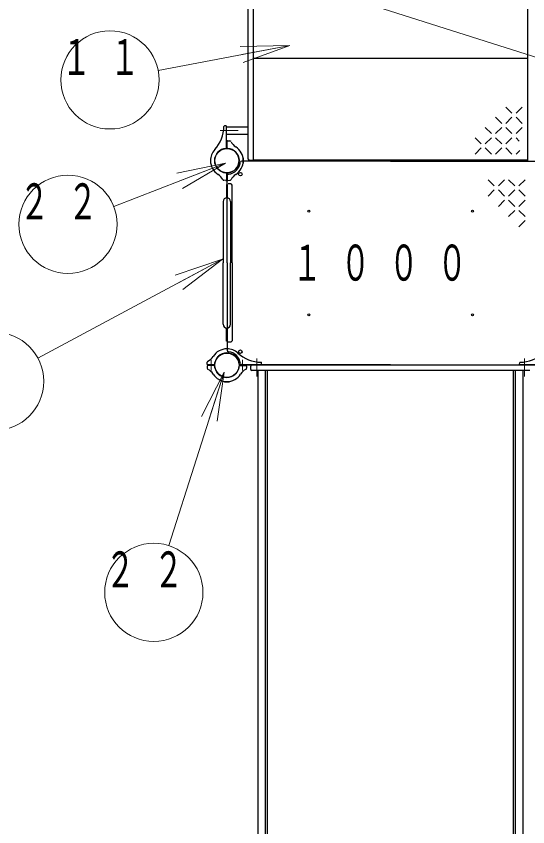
# Model space of a CAD drawing. Units: millimetres on the paper, scale 1:60. Extents: x -385 to 0, y -594 to 267.
# Drawn here: x -287.06 to -255.82, y 89.82 to 139.34 of the extents above; entities that cross this region are included whole.
import ezdxf

# ---------------------------------------------------------------- set-up
doc = ezdxf.new("R2010")
doc.units = ezdxf.units.MM
doc.linetypes.add('USER2', pattern=[6, 3, -1, 1, -1])
doc.layers.add('1_60', color=7, linetype='Continuous', lineweight=25)
doc.styles.add('ＭＳ ゴシック', font='')
doc.styles.get('ＭＳ ゴシック').set_extended_font_data('MS Gothic')

msp = doc.modelspace()

# ---------------------------------------------------------------- linework, layer by layer
at = {"layer": '1_60', "lineweight": 13}
for p, q in [((-274.94, 143.071), (-251.108, 135.482)), ((-270.342, 137.557), (-278.386, 136.013)), ((-273.383, 137.482), (-270.342, 137.557)), ((-270.342, 137.557), (-273.289, 136.991)), ((-270.342, 137.557), (-273.194, 136.5)), ((-257.16, 133.787), (-256.785, 133.412)), ((-256.16, 133.787), (-256.535, 133.412)), ((-257.785, 133.162), (-257.41, 132.787)), ((-256.785, 133.162), (-257.16, 132.787)), ((-256.535, 133.162), (-256.16, 132.787)), ((-258.41, 132.537), (-258.035, 132.162)), ((-257.41, 132.537), (-257.785, 132.162)), ((-257.16, 132.537), (-256.785, 132.162)), ((-256.16, 132.537), (-256.535, 132.162)), ((-259.035, 131.912), (-258.66, 131.537)), ((-258.035, 131.912), (-258.41, 131.537)), ((-257.785, 131.912), (-257.41, 131.537)), ((-256.785, 131.912), (-257.16, 131.537)), ((-256.535, 131.912), (-256.336, 131.712)), ((-258.66, 131.287), (-259.035, 130.912)), ((-258.41, 131.287), (-258.035, 130.912)), ((-257.41, 131.287), (-257.785, 130.912)), ((-257.16, 131.287), (-256.785, 130.912)), ((-256.312, 131.134), (-256.535, 130.912)), ((-274.279, 130.369), (-281.103, 127.713)), ((-277.256, 129.747), (-274.279, 130.369)), ((-274.279, 130.369), (-277.074, 129.281)), ((-274.279, 130.369), (-276.893, 128.815)), ((-257.86, 128.972), (-258.235, 129.347)), ((-257.61, 128.972), (-257.235, 129.347)), ((-256.61, 128.972), (-256.985, 129.347)), ((-256.36, 128.972), (-255.985, 129.347)), ((-258.235, 128.347), (-257.86, 128.722)), ((-257.235, 128.347), (-257.61, 128.722)), ((-256.985, 128.347), (-256.61, 128.722)), ((-255.985, 128.347), (-256.36, 128.722)), ((-257.61, 127.722), (-257.235, 128.097)), ((-256.61, 127.722), (-256.985, 128.097)), ((-256.36, 127.722), (-255.985, 128.097)), ((-256.985, 127.097), (-256.61, 127.472)), ((-255.985, 127.097), (-256.36, 127.472)), ((-256.36, 126.472), (-255.985, 126.847)), ((-274.468, 124.497), (-285.737, 118.451)), ((-277.348, 123.52), (-274.468, 124.497)), ((-274.468, 124.497), (-277.111, 123.079)), ((-274.468, 124.497), (-276.875, 122.638)), ((-274.355, 117.598), (-277.74, 106.995)), ((-275.743, 114.892), (-274.355, 117.598)), ((-274.355, 117.598), (-275.267, 114.74)), ((-274.355, 117.598), (-274.791, 114.588))]:
    msp.add_line(p, q, dxfattribs=at)
at = {"layer": '1_60', "color": 2}
for p, q in [((-272.884, 130.598), (-272.884, 142.932)), ((-274.252, 132.639), (-274.339, 132.635)), ((-274.217, 131.296), (-274.217, 132.606)), ((-274.167, 131.296), (-274.167, 131.689)), ((-274.132, 131.722), (-274.011, 131.718)), ((-272.65, 130.515), (-272.8, 130.515)), ((-274.251, 129.308), (-274.373, 129.312)), ((-274.217, 129.734), (-274.217, 129.341)), ((-274.167, 129.734), (-274.167, 129.341)), ((-274.132, 129.308), (-274.001, 129.312)), ((-275.399, 118.075), (-275.395, 118.196)), ((-275.399, 117.956), (-275.395, 117.825)), ((-274.973, 118.04), (-275.366, 118.04)), ((-274.973, 117.99), (-275.366, 117.99)), ((-273.411, 118.04), (-272.101, 118.04)), ((-273.411, 117.99), (-273.018, 117.99)), ((-272.985, 117.956), (-272.989, 117.834)), ((-272.068, 118.075), (-272.072, 118.162)), ((-256.316, 118.075), (-256.311, 118.162)), ((-254.973, 118.04), (-256.282, 118.04))]:
    msp.add_line(p, q, dxfattribs=at)
at = {"layer": '1_60', "color": 190}
for p, q in [((-272.567, 130.515), (-272.567, 143.015)), ((-255.817, 130.515), (-255.817, 143.015)), ((-272.567, 136.765), (-255.817, 136.765)), ((-272.567, 130.568), (-255.817, 130.568)), ((-272.567, 130.515), (-255.817, 130.515)), ((-272.279, 75.548), (-272.279, 117.698)), ((-271.825, 75.548), (-271.825, 117.698)), ((-256.558, 75.548), (-256.558, 117.698)), ((-256.105, 75.548), (-256.105, 117.698))]:
    msp.add_line(p, q, dxfattribs=at)
at = {"layer": '1_60', "linetype": 'USER2', "lineweight": 13}
for p, q in [((-274.598, 132.348), (-273.513, 132.348)), ((-272.359, 118.421), (-272.359, 117.336)), ((-256.025, 118.421), (-256.025, 117.336)), ((-275.15, 117.683), (-275.15, 118.347)), ((-273.234, 117.683), (-273.234, 118.347))]:
    msp.add_line(p, q, dxfattribs=at)
at = {"layer": '1_60'}
for p, q in [((-274.217, 132.575), (-272.884, 132.575)), ((-274.217, 132.122), (-272.884, 132.122)), ((-273.206, 130.682), (-273.203, 130.682)), ((-273.206, 130.348), (-273.203, 130.348)), ((-274.165, 129.049), (-274.219, 129.049)), ((-274.219, 129.049), (-274.219, 128.24)), ((-274.165, 129.049), (-274.165, 128.24)), ((-273.959, 129.099), (-274.109, 129.099)), ((-273.875, 124.265), (-273.875, 129.015)), ((-274.419, 128.015), (-274.419, 124.265)), ((-273.965, 128.015), (-273.965, 124.265)), ((-274.419, 120.515), (-274.419, 124.265)), ((-273.965, 120.515), (-273.965, 124.265)), ((-273.875, 124.265), (-273.875, 119.515)), ((-274.219, 119.482), (-274.219, 120.29)), ((-274.165, 119.482), (-274.165, 120.29)), ((-274.165, 119.482), (-274.219, 119.482)), ((-273.959, 119.432), (-274.109, 119.432)), ((-272.734, 117.748), (-272.734, 117.965)), ((-255.7, 118.015), (-272.684, 118.015)), ((-255.7, 117.698), (-272.684, 117.698)), ((-274.359, 117.029), (-274.359, 117.026)), ((-274.025, 117.029), (-274.025, 117.026))]:
    msp.add_line(p, q, dxfattribs=at)
at = {"layer": '1_60', "color": 4}
for p, q in [((-264.192, 130.49), (-273.282, 130.49)), ((-264.192, 130.49), (-255.102, 130.49)), ((-274.167, 124.265), (-274.167, 129.605)), ((-274.167, 124.265), (-274.167, 118.925)), ((-264.192, 118.04), (-273.282, 118.04)), ((-264.192, 118.04), (-255.102, 118.04))]:
    msp.add_line(p, q, dxfattribs=at)
at = {"layer": '1_60', "color": 94}
for p, q in [((-271.702, 76.215), (-271.702, 117.698)), ((-256.682, 76.215), (-256.682, 117.698))]:
    msp.add_line(p, q, dxfattribs=at)
at = {"layer": '1_60', "lineweight": 13}
for centre in [(-281.332, 135.447), (-283.898, 126.624), (-288.38, 117.032), (-278.653, 104.137)]:
    msp.add_circle(centre, 3, dxfattribs=at)
at = {"layer": '1_60'}
for centre, radius in [((-274.192, 130.515), 0.743), ((-274.192, 130.515), 0.743), ((-273.367, 129.69), 0.108), ((-269.192, 127.432), 0.0625), ((-259.192, 127.432), 0.0625), ((-269.192, 121.098), 0.0625), ((-259.192, 121.098), 0.0625), ((-273.367, 118.84), 0.108), ((-274.192, 118.015), 0.743)]:
    msp.add_circle(centre, radius, dxfattribs=at)
at = {"layer": '1_60', "color": 2}
for centre, radius, start, end in [((-276.537, 132.643), 2.167, 317.7828, 358.9158), ((-274.338, 132.601), 0.0333, 93, 178.9159), ((-274.25, 132.606), 0.0333, 0, 93), ((-274.192, 130.515), 0.75, 94.2707, 180), ((-274.25, 131.296), 0.0333, 274.2707, 0), ((-274.134, 131.689), 0.0333, 88, 180), ((-274.134, 131.296), 0.0333, 180, 265.7293), ((-274.192, 130.515), 0.75, 0, 85.7293), ((-274.014, 131.635), 0.0833, 27.4588, 88), ((-273.201, 132.057), 0.833, 207.4588, 237.2728), ((-274.192, 130.515), 1, 0, 57.2728), ((-274.192, 130.515), 1, 137.7828, 180), ((-274.192, 130.515), 1, 180, 237.2728), ((-274.192, 130.515), 0.75, 180, 265.7293), ((-274.192, 130.515), 0.75, 274.2707, 0), ((-274.192, 130.515), 1, 302.7272, 0), ((-272.8, 130.598), 0.0833, 180, 270), ((-272.65, 130.598), 0.0833, 270, 360), ((-274.25, 129.734), 0.0333, 0, 85.7293), ((-274.134, 129.734), 0.0333, 94.2707, 180), ((-275.183, 128.973), 0.833, 27.4588, 57.2728), ((-274.37, 129.395), 0.0833, 207.4588, 268), ((-274.37, 129.395), 0.0833, 207.4588, 268), ((-274.25, 129.341), 0.0333, 268, 0), ((-274.134, 129.341), 0.0333, 180, 272), ((-274.014, 129.395), 0.0833, 272, 332.5412), ((-273.201, 128.973), 0.833, 122.7272, 152.5412), ((-274.192, 118.015), 1, 90, 147.2728), ((-274.192, 118.015), 1, 47.7828, 90), ((-275.734, 119.006), 0.833, 297.4588, 327.2728), ((-274.192, 118.015), 0.75, 90, 175.7293), ((-274.192, 118.015), 0.75, 4.2707, 90), ((-272.064, 120.36), 2.167, 227.7828, 268.9158), ((-256.319, 120.36), 2.167, 271.0842, 312.2172), ((-275.366, 118.073), 0.0333, 178, 270), ((-275.366, 117.957), 0.0333, 90, 182), ((-275.312, 118.193), 0.0833, 117.4588, 178), ((-275.312, 118.193), 0.0833, 117.4588, 178), ((-274.973, 118.073), 0.0333, 270, 355.7293), ((-274.973, 117.957), 0.0333, 4.2707, 90), ((-274.192, 118.015), 0.75, 184.2707, 270), ((-274.192, 118.015), 0.75, 270, 355.7293), ((-273.411, 118.073), 0.0333, 184.2707, 270), ((-273.411, 117.957), 0.0333, 90, 175.7293), ((-273.018, 117.957), 0.0333, 358, 90), ((-272.106, 118.161), 0.0333, 3, 88.9159), ((-272.101, 118.073), 0.0333, 270, 3), ((-256.282, 118.073), 0.0333, 177, 270), ((-256.278, 118.161), 0.0333, 91.0841, 177), ((-275.312, 117.837), 0.0833, 182, 242.5412), ((-275.734, 117.024), 0.833, 32.7272, 62.5412), ((-274.192, 118.015), 1, 212.7272, 270), ((-274.192, 118.015), 1, 270, 327.2728), ((-272.65, 117.024), 0.833, 117.4588, 147.2728), ((-273.072, 117.837), 0.0833, 297.4588, 358)]:
    msp.add_arc(centre, radius, start, end, dxfattribs=at)
at = {"layer": '1_60'}
for centre, radius, start, end in [((-274.192, 130.515), 0.833, 276.7872, 353.2128), ((-273.203, 130.665), 0.0167, 8.6269, 90), ((-273.203, 130.365), 0.0167, 270, 351.3731), ((-274.192, 130.515), 1.017, 0, 8.6269), ((-274.192, 130.515), 1.017, 351.3731, 0), ((-273.959, 129.015), 0.0833, 0, 90), ((-274.192, 128.015), 0.227, 0, 180), ((-274.192, 120.515), 0.227, 180, 0), ((-273.959, 119.515), 0.0833, 270, 0), ((-274.192, 118.015), 0.833, 6.7872, 83.2128), ((-272.684, 117.965), 0.05, 90, 180), ((-272.684, 117.748), 0.05, 180, 270), ((-274.342, 117.026), 0.0167, 180, 261.3731), ((-274.192, 118.015), 1.017, 261.3731, 270), ((-274.192, 118.015), 1.017, 270, 278.6269), ((-274.042, 117.026), 0.0167, 278.6269, 0)]:
    msp.add_arc(centre, radius, start, end, dxfattribs=at)
at = {"layer": '1_60', "color": 4}
for centre, start, end in [((-273.282, 130.407), 90, 173.2128), ((-274.084, 129.605), 96.7872, 180), ((-274.084, 118.925), 180, 263.2128), ((-273.282, 118.123), 186.7872, 270)]:
    msp.add_arc(centre, 0.0833, start, end, dxfattribs=at)

# ---------------------------------------------------------------- texts
at = {"layer": '1_60', "char_height": 2.199, "style": 'ＭＳ ゴシック'}
for s, insert, attachment_point in [('\\T1.64;\\W0.6;１１', (-281.332, 137.947), 2), ('\\T1.64;\\W0.6;２２', (-283.898, 129.124), 2), ('\\T1.64;\\W0.6;１０００', (-270.192, 124.265), 4), ('\\T1.64;\\W0.6;２２', (-278.653, 106.637), 2)]:
    msp.add_mtext(s, dxfattribs=dict(at, insert=insert, attachment_point=attachment_point))

doc.saveas('drawing.dxf')
